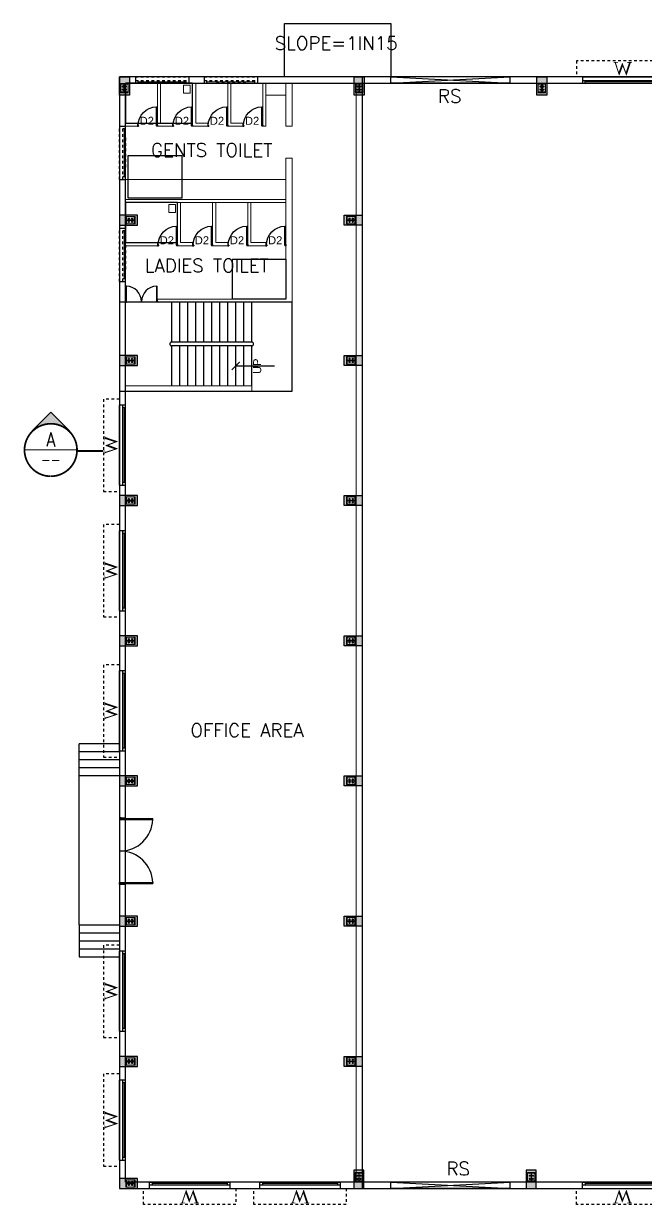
# Model space of a CAD drawing. Header units: metres. Extents: x 6804 to 7881, y 412 to 705.
# Drawn here: x 7530.36 to 7553.69, y 461.4 to 505.65 of the extents above; entities that cross this region are included whole.
import ezdxf
from ezdxf.enums import TextEntityAlignment as Align

# ---------------------------------------------------------------- set-up
doc = ezdxf.new("R2010")
doc.units = ezdxf.units.M
doc.header["$LTSCALE"] = 5
doc.linetypes.add('CONTINOUS', pattern=[0])
doc.linetypes.add('HIDDEN', pattern=[0.375, 0.25, -0.125])
doc.layers.get('0').update_dxf_attribs({"color": 8, "linetype": 'CONTINUOUS'})
for name, color, linetype in [('BLK_2_COVERED_AREA', 140, 'CONTINUOUS'), ('BLK_2_FLR_0_BLT_UP_AREA', 45, 'CONTINUOUS'), ('BLK_2_FLR_0_CARPET_AREA', 14, 'CONTINUOUS'), ('BLK_2_FLR_0_REGULAR_ROOM_1', 4, 'CONTINUOUS'), ('BLK_2_FLR_0_URINAL', 235, 'CONTINUOUS'), ('BLK_2_FLR_0_WATER_CLOSET', 213, 'CONTINUOUS'), ('col', 8, 'CONTINUOUS'), ('DIM', 8, 'CONTINUOUS'), ('DOOR', 8, 'CONTINUOUS'), ('HATCH', 8, 'CONTINUOUS'), ('L4', 8, 'CONTINUOUS'), ('S.NO', 6, 'CONTINUOUS'), ('Steel', 1, 'CONTINUOUS'), ('thin', 1, 'CONTINUOUS'), ('WAL', 1, 'CONTINUOUS'), ('WALL', 3, 'CONTINUOUS'), ('WINDOW', 5, 'CONTINUOUS')]:
    doc.layers.add(name, color=color, linetype=linetype)
for name, color, linetype, lineweight in [('BLK_2_FLR_0_WASH', 243, 'CONTINUOUS', 5), ('C_ARCH_TEXT', 7, 'CONTINUOUS', 5), ('others', 8, 'CONTINUOUS', 15)]:
    doc.layers.add(name, color=color, linetype=linetype, lineweight=lineweight)
doc.styles.add('na1', font='arial.ttf', dxfattribs={"width": 0.9})
doc.styles.add('NOTES8-6', font='arial.ttf', dxfattribs={"height": 6})
doc.styles.add('ROMAND', font='ROMAND', dxfattribs={"height": 2.5})
doc.styles.add('ROMANS', font='romans')
doc.styles.add('ROMANTIC', font='romantic.ttf')
doc.styles.get("Standard").update_dxf_attribs({"font": 'arial.ttf'})
doc.dimstyles.new('Copy of FMB INNER DIM', dxfattribs={"dimscale": 0.15, "dimtxt": 12, "dimasz": 6, "dimexe": 50, "dimexo": 50, "dimgap": 2, "dimtad": 1, "dimzin": 1, "dimdsep": 46, "dimtxsty": 'na1', "dimblk": 'ARCHTICK', "dimcen": 25, "dimse1": 1, "dimse2": 1, "dimclrd": 250, "dimclre": 2, "dimclrt": 3, "dimadec": 0, "dimazin": 0, "dimtfac": 1, "dimtix": 1, "dimtmove": 1, "dimatfit": 3, "dimldrblk": 'ARCHTICK', "dimfxl": 0, "dimfrac": 2, "dimtolj": 1, "dimtzin": 12, "dimarcsym": 0})

# ---------------------------------------------------------------- blocks, each defined once
blk = doc.blocks.new('MFC1')
at = {"color": 252}
for p, q in [((-24, 60), (-96, 60)), ((-60, 96), (-60, 24)), ((96, 60), (24, 60)), ((60, 96), (60, 24)), ((-24, -60), (-96, -60)), ((-60, -24), (-60, -96)), ((96, -60), (24, -60)), ((60, -24), (60, -96))]:
    blk.add_line(p, q, dxfattribs=at)
at = {"color": 1}
for p, q in [((-3, 0), (3, 0)), ((0, -6.226676327448537), (0, 6.226676327448537))]:
    blk.add_line(p, q, dxfattribs=at)
blk.add_lwpolyline([(-137.5, 175), (137.5, 175), (137.5, -175.0000000000001), (-137.5, -175.0000000000001)], close=True)
for centre in [(-60, 60), (60, 60), (-60, -60), (60, -60)]:
    blk.add_circle(centre, 18)
at = {"layer": 'Steel'}
for points in [[(-112.5, 150), (-112.5, 162), (112.5, 162), (112.5, 150), (-112.5, 150)], [(-112.5, 150), (-112.5, 162), (112.5, 162), (112.5, 150), (-112.5, 150)], [(-112.5, 150), (-112.5, 162), (112.5, 162), (112.5, 150), (-112.5, 150)], [(-112.5, 150), (-112.5, 162), (112.5, 162), (112.5, 150), (-112.5, 150)], [(-112.5, 150), (-112.5, 162), (112.5, 162), (112.5, 150), (-112.5, 150)], [(-112.5, 150), (-112.5, 162), (112.5, 162), (112.5, 150), (-112.5, 150)], [(-112.5, 150), (-112.5, 162), (112.5, 162), (112.5, 150), (-112.5, 150)], [(-112.5, 150), (-112.5, 162), (112.5, 162), (112.5, 150), (-112.5, 150)], [(-112.5, 150), (-112.5, 162), (112.5, 162), (112.5, 150), (-112.5, 150)], [(-112.5, 150), (-112.5, 162), (112.5, 162), (112.5, 150), (-112.5, 150)], [(-112.5, 150), (-112.5, 162), (112.5, 162), (112.5, 150), (-112.5, 150)], [(-112.5, 150), (-112.5, 162), (112.5, 162), (112.5, 150), (-112.5, 150)], [(-112.5, 150), (-112.5, 162), (112.5, 162), (112.5, 150), (-112.5, 150)], [(-112.5, 150), (-112.5, 162), (112.5, 162), (112.5, 150), (-112.5, 150)], [(-112.5, 150), (-112.5, 162), (112.5, 162), (112.5, 150), (-112.5, 150)], [(-112.5, 150), (-112.5, 162), (112.5, 162), (112.5, 150), (-112.5, 150)], [(-112.5, 150), (-112.5, 162), (112.5, 162), (112.5, 150), (-112.5, 150)], [(-112.5, 150), (-112.5, 162), (112.5, 162), (112.5, 150), (-112.5, 150)], [(-112.5, 150), (-112.5, 162), (112.5, 162), (112.5, 150), (-112.5, 150)], [(-112.5, 150), (-112.5, 162), (112.5, 162), (112.5, 150), (-112.5, 150)], [(-112.5, 150), (-112.5, 162), (112.5, 162), (112.5, 150), (-112.5, 150)], [(-112.5, 150), (-112.5, 162), (112.5, 162), (112.5, 150), (-112.5, 150)], [(-3, 150), (3, 150), (3, -150), (-3, -150), (-3, 150)], [(-3, 150), (3, 150), (3, -150), (-3, -150), (-3, 150)], [(-3, 150), (3, 150), (3, -150), (-3, -150), (-3, 150)], [(-3, 150), (3, 150), (3, -150), (-3, -150), (-3, 150)], [(-3, 150), (3, 150), (3, -150), (-3, -150), (-3, 150)], [(-3, 150), (3, 150), (3, -150), (-3, -150), (-3, 150)], [(-3, 150), (3, 150), (3, -150), (-3, -150), (-3, 150)], [(-3, 150), (3, 150), (3, -150), (-3, -150), (-3, 150)], [(-3, 150), (3, 150), (3, -150), (-3, -150), (-3, 150)], [(-3, 150), (3, 150), (3, -150), (-3, -150), (-3, 150)], [(-3, 150), (3, 150), (3, -150), (-3, -150), (-3, 150)], [(-3, 150), (3, 150), (3, -150), (-3, -150), (-3, 150)], [(-3, 150), (3, 150), (3, -150), (-3, -150), (-3, 150)], [(-3, 150), (3, 150), (3, -150), (-3, -150), (-3, 150)], [(-3, 150), (3, 150), (3, -150), (-3, -150), (-3, 150)], [(-3, 150), (3, 150), (3, -150), (-3, -150), (-3, 150)], [(-3, 150), (3, 150), (3, -150), (-3, -150), (-3, 150)], [(-3, 150), (3, 150), (3, -150), (-3, -150), (-3, 150)], [(-3, 150), (3, 150), (3, -150), (-3, -150), (-3, 150)], [(-3, 150), (3, 150), (3, -150), (-3, -150), (-3, 150)], [(-3, 150), (3, 150), (3, -150), (-3, -150), (-3, 150)], [(-3, 150), (3, 150), (3, -150), (-3, -150), (-3, 150)], [(-112.5, -150), (-112.5, -162), (112.5, -162), (112.5, -150), (-112.5, -150)], [(-112.5, -150), (-112.5, -162), (112.5, -162), (112.5, -150), (-112.5, -150)], [(-112.5, -150), (-112.5, -162), (112.5, -162), (112.5, -150), (-112.5, -150)], [(-112.5, -150), (-112.5, -162), (112.5, -162), (112.5, -150), (-112.5, -150)], [(-112.5, -150), (-112.5, -162), (112.5, -162), (112.5, -150), (-112.5, -150)], [(-112.5, -150), (-112.5, -162), (112.5, -162), (112.5, -150), (-112.5, -150)], [(-112.5, -150), (-112.5, -162), (112.5, -162), (112.5, -150), (-112.5, -150)], [(-112.5, -150), (-112.5, -162), (112.5, -162), (112.5, -150), (-112.5, -150)], [(-112.5, -150), (-112.5, -162), (112.5, -162), (112.5, -150), (-112.5, -150)], [(-112.5, -150), (-112.5, -162), (112.5, -162), (112.5, -150), (-112.5, -150)], [(-112.5, -150), (-112.5, -162), (112.5, -162), (112.5, -150), (-112.5, -150)], [(-112.5, -150), (-112.5, -162), (112.5, -162), (112.5, -150), (-112.5, -150)], [(-112.5, -150), (-112.5, -162), (112.5, -162), (112.5, -150), (-112.5, -150)], [(-112.5, -150), (-112.5, -162), (112.5, -162), (112.5, -150), (-112.5, -150)], [(-112.5, -150), (-112.5, -162), (112.5, -162), (112.5, -150), (-112.5, -150)], [(-112.5, -150), (-112.5, -162), (112.5, -162), (112.5, -150), (-112.5, -150)], [(-112.5, -150), (-112.5, -162), (112.5, -162), (112.5, -150), (-112.5, -150)], [(-112.5, -150), (-112.5, -162), (112.5, -162), (112.5, -150), (-112.5, -150)], [(-112.5, -150), (-112.5, -162), (112.5, -162), (112.5, -150), (-112.5, -150)], [(-112.5, -150), (-112.5, -162), (112.5, -162), (112.5, -150), (-112.5, -150)], [(-112.5, -150), (-112.5, -162), (112.5, -162), (112.5, -150), (-112.5, -150)], [(-112.5, -150), (-112.5, -162), (112.5, -162), (112.5, -150), (-112.5, -150)]]:
    blk.add_lwpolyline(points, dxfattribs=at)
blk = doc.blocks.new('wsdefsegr')
at = {"layer": 'HATCH'}
h = blk.add_hatch(color=256, dxfattribs=at)
h.dxf.hatch_style = 1
h.paths.add_polyline_path([(9067.866123922153, -5301.221326815987), (9442.866123922153, -5301.221326815987), (9442.866123922153, -4621.221326815986), (9067.866123922153, -4621.221326815986)])
at = {"layer": 'col', "color": 5}
blk.add_lwpolyline([(9067.866123922153, -4621.221326815986), (9442.866123922153, -4621.221326815986), (9442.866123922153, -5301.221326815987), (9067.866123922153, -5301.221326815987)], close=True, dxfattribs=at)
blk.add_blockref('MFC1', (9255.366123922153, -5036.221326815986))
blk = doc.blocks.new('WINDOW')
at = {"layer": 'WINDOW'}
for p, q in [((3000, 29.99999999988356), (0, 29.99999999988356)), ((0, -200.0000000001164), (0, 29.99999999988356)), ((3000, 29.99999999988356), (3000, -200.0000000001164)), ((3000, -100.5826557844993), (0, -100.5826557844411)), ((3000, -200.0000000001164), (0, -200.0000000001164)), ((100, -200.0000000002328), (100, -100.5826557844411)), ((2900, -200.0000000002328), (2900, -100.5826557844993))]:
    blk.add_line(p, q, dxfattribs=at)
at = {"layer": 'WINDOW', "color": 253, "linetype": 'HIDDEN', "ltscale": 12}
blk.add_lwpolyline([(-230, 30), (-230, 630), (3230, 630), (3230, 30)], dxfattribs=at)
at = {"layer": 'WINDOW', "const_width": 30}
blk.add_lwpolyline([(100, -150.291327892337), (2900, -150.291327892337)], dxfattribs=at)
at = {"linetype": 'CONTINOUS', "ltscale": 2, "style": 'ROMANTIC'}
blk.add_text('W', height=480, dxfattribs=at).set_placement((1153.66874617173, 106.3641110433382))
at = {"linetype": 'CONTINOUS', "ltscale": 2}
blk.add_text('ASDFASDF', height=0.55, dxfattribs=at).set_placement((283.7831366854871, -754.1225643669127))
blk = doc.blocks.new('qawrdfw')
at = {"layer": 'DOOR'}
for p, q in [((8921.147473353469, -5304.258768781878), (8921.147473353469, -5303.152948121145)), ((8921.178723353469, -5303.152948121145), (8921.147473353469, -5303.152948121145)), ((8921.178723353469, -5304.29001878188), (8921.178723353469, -5303.152948121145)), ((8923.39122335347, -5304.29001878188), (8923.39122335347, -5303.152948121145)), ((8923.39122335347, -5303.152948121145), (8923.42247335347, -5303.152948121145)), ((8923.42247335347, -5304.258768781878), (8923.42247335347, -5303.152948121145)), ((8921.11622335347, -5304.258768781878), (8921.11622335347, -5304.32126878188)), ((8921.11622335347, -5304.258768781878), (8921.147473353469, -5304.258768781878)), ((8921.11622335347, -5304.32126878188), (8921.178723353469, -5304.32126878188)), ((8921.147473353469, -5304.258768781878), (8921.147473353469, -5304.29001878188)), ((8921.147473353469, -5304.29001878188), (8921.178723353469, -5304.29001878188)), ((8921.178723353469, -5304.29001878188), (8921.178723353469, -5304.32126878188)), ((8923.39122335347, -5304.29001878188), (8923.39122335347, -5304.32126878188)), ((8923.42247335347, -5304.29001878188), (8923.39122335347, -5304.29001878188)), ((8923.45372335347, -5304.32126878188), (8923.39122335347, -5304.32126878188)), ((8923.42247335347, -5304.258768781878), (8923.42247335347, -5304.29001878188)), ((8923.45372335347, -5304.258768781878), (8923.42247335347, -5304.258768781878)), ((8923.45372335347, -5304.258768781878), (8923.45372335347, -5304.32126878188))]:
    blk.add_line(p, q, dxfattribs=at)
for centre, start, end in [((8921.147473353469, -5304.29001878188), 0, 88.4257420529942), ((8923.42247335347, -5304.29001878188), 91.5742579470058, 180)]:
    blk.add_arc(centre, 1.137499999999999, start, end, dxfattribs=at)
blk = doc.blocks.new('*U6')
at = {"layer": 'DOOR', "color": 11}
for p, q in [((1.25, 2.5), (1.25, 46.73282642932372)), ((2.499999999998181, 46.73282642932394), (1.25, 46.73282642932394)), ((2.5, 1.249999999999771), (2.5, 46.73282642932394)), ((0, 2.5), (0, 0)), ((0, 2.5), (1.25, 2.5)), ((0, 0), (2.5, 0)), ((1.25, 2.5), (1.25, 1.25)), ((1.25, 1.25), (2.5, 1.249999999999771)), ((2.5, 1.249999999999771), (2.5, 0)), ((45.49999999999999, 1.249999999999771), (45.49999999999999, 0)), ((46.74999999999999, 1.25), (45.49999999999999, 1.249999999999771)), ((48, 0), (45.49999999999999, 0)), ((48, 2.5), (46.74999999999999, 2.5)), ((46.74999999999999, 2.5), (46.74999999999999, 1.25)), ((48, 2.5), (48, 0))]:
    blk.add_line(p, q, dxfattribs=at)
blk.add_arc((1.25, 1.25), 45.49999999999999, 0, 88.42574205508139, dxfattribs=at)
blk = doc.blocks.new('_ArchTick')
at = {"color": 0, "linetype": 'ByBlock', "const_width": 0.15}
blk.add_lwpolyline([(-0.5, -0.5), (0.5, 0.5)], dxfattribs=at)
blk = doc.blocks.new('A$C294D00C3')
at = {"layer": 'C_ARCH_TEXT'}
blk.add_hatch(color=256, dxfattribs=at).paths.add_polyline_path([(1.05867287061e-05, 10.76258912381149), (-5.303290272165096, 5.45928826490666, -0.4142135623730641), (5.303311445633994, 5.45928826491712)])
blk.add_line((-7.5, -7.7307e-12), (7.5, 7.7307e-12), dxfattribs=at)
blk.add_lwpolyline([(5.303311445633251, 5.459288264918257), (1.05867287061e-05, 10.76258912381149), (-5.303290272164358, 5.459288264907796)], dxfattribs=at)
at = {"layer": 'C_ARCH_TEXT', "const_width": 0.5}
blk.add_lwpolyline([(0.0126121963364767, -7.512591022907713, 761.5254825002017), (-0.0267823289053126, -7.512553752111727)], format="xyb", dxfattribs=at)
blk.add_lwpolyline([(-14.99998941326038, -0.2869469514406546), (-7.499989413262424, -0.2869469514324692)], dxfattribs=at)
at = {"layer": 'C_ARCH_TEXT', "width": 0.85}
for tag, height, style, p in [('B', 4, 'ROMAND', (-5.684e-13, 1)), ('-', 3, 'ROMANS', (4.6612e-12, -4.25))]:
    blk.add_attdef(tag, text='', height=height, dxfattribs=dict(at, style=style)).set_placement(p, align=Align.CENTER)
blk = doc.blocks.new('HFNKL536216')
at = {"layer": 'WALL'}
for p, q in [((8352.626892635024, -6103.558354522332), (8352.856892635022, -6103.558354273863)), ((8352.626892635024, -6105.558354522329), (8352.856892635022, -6105.558354273863))]:
    blk.add_line(p, q, dxfattribs=at)
at = {"layer": 'WINDOW', "linetype": 'HIDDEN', "ltscale": 0.01}
for p, q in [((8352.626892635024, -6103.558354522332), (8352.626892635024, -6105.558354522329)), ((8352.757475290808, -6103.558354273863), (8352.757475290808, -6105.558354273863)), ((8352.856892635022, -6103.658354273864), (8352.757475290808, -6103.658354273864)), ((8352.856892635022, -6103.558354273863), (8352.856892635022, -6105.558354273863)), ((8352.856892635025, -6105.123320878445), (8352.85689263502, -6103.923320878444)), ((8352.856892635022, -6105.458354273864), (8352.757475290808, -6105.458354273864))]:
    blk.add_line(p, q, dxfattribs=at)
at = {"layer": 'WINDOW', "linetype": 'HIDDEN', "ltscale": 0.01, "const_width": 0.03}
blk.add_lwpolyline([(8352.807183962916, -6105.458354273864), (8352.807183962916, -6103.658354273864)], dxfattribs=at)

msp = doc.modelspace()

# ---------------------------------------------------------------- linework, layer by layer
at = {"layer": 'BLK_2_COVERED_AREA', "ltscale": 400}
msp.add_lwpolyline([(7609.094700733589, 472.4498872680491), (7609.094700733589, 503.6498824634052), (7533.944700733587, 503.6498824634052), (7533.944700733587, 461.9998874401452), (7586.944700733587, 461.9998874401452), (7586.944700733588, 472.4498872680491), (7609.094700733589, 472.4498872680491)], dxfattribs=at)
at = {"layer": 'BLK_2_FLR_0_BLT_UP_AREA', "color": 45, "ltscale": 400}
msp.add_lwpolyline([(7609.094700733589, 472.4498872680491), (7609.094700733589, 503.6498824634052), (7533.944700733587, 503.6498824634052), (7533.944700733587, 461.9998874401452), (7586.944700733587, 461.9998874401452), (7586.944700733588, 472.4498872680491), (7609.094700733589, 472.4498872680491)], dxfattribs=at)
at = {"layer": 'BLK_2_FLR_0_CARPET_AREA', "linetype": 'ByBlock', "lineweight": -2}
msp.add_lwpolyline([(7534.1747007338, 503.4198824632959), (7608.864700733589, 503.4198824632959), (7608.864700733589, 472.6798872680486), (7586.714700733586, 472.6798872680486), (7586.714700733586, 462.2298874401444), (7534.174700733796, 462.2298874401444)], close=True, dxfattribs=at)
at = {"layer": 'BLK_2_FLR_0_REGULAR_ROOM_1', "color": 4, "linetype": 'ByBlock', "lineweight": -2}
msp.add_lwpolyline([(7534.1747007338, 503.4198824632959), (7608.864700733589, 503.4198824632959), (7608.864700733589, 472.6798872680486), (7586.714700733586, 472.6798872680486), (7586.714700733586, 462.2298874401444), (7534.174700733796, 462.2298874401444)], close=True, dxfattribs=at)
at = {"layer": 'BLK_2_FLR_0_URINAL', "ltscale": 400}
msp.add_lwpolyline([(7536.280400293309, 500.7103531831186), (7536.280400293309, 499.1103531831416), (7534.280400292377, 499.1103531832592), (7534.280400292377, 500.7103531831186)], close=True, dxfattribs=at)
at = {"layer": 'BLK_2_FLR_0_WASH', "color": 60}
for points in [[(7536.351950401978, 503.3408170951301), (7536.351950401978, 503.0408170953169), (7536.596942301445, 503.0408170953169), (7536.596942301445, 503.3408170951301)], [(7535.800665066322, 498.8758424417136), (7535.800665066322, 498.5758424419), (7536.045656965791, 498.5758424419), (7536.045656965791, 498.8758424417136)]]:
    msp.add_lwpolyline(points, close=True, dxfattribs=at)
at = {"layer": 'BLK_2_FLR_0_WATER_CLOSET', "color": 2, "ltscale": 400}
msp.add_lwpolyline([(7536.689700733801, 503.4198824633261), (7534.1747007338, 503.4198824633261), (7534.1747007338, 501.919882463326), (7536.689700733801, 501.919882463326)], close=True, dxfattribs=at)
at = {"layer": 'BLK_2_FLR_0_WATER_CLOSET', "color": 1, "ltscale": 400}
msp.add_lwpolyline([(7534.174700733799, 497.4433824633263), (7536.124700733798, 497.4433824633263), (7536.124700733798, 498.9433824633263), (7534.174700733799, 498.9433824633263)], close=True, dxfattribs=at)
at = {"layer": 'BLK_2_FLR_0_WATER_CLOSET', "ltscale": 400}
msp.add_lwpolyline([(7540.184700733799, 496.8283824632101), (7540.184700733799, 495.3283824633264), (7538.184700732869, 495.3283824633264), (7538.184700732869, 496.8283824632101)], close=True, dxfattribs=at)
at = {"layer": 'DIM', "color": 0, "ltscale": 2}
msp.add_lwpolyline([(7544.117200733797, 505.6498824623949), (7544.117200733797, 503.6498824633256), (7540.130534066986, 503.6498824633256), (7540.130534066986, 505.6498824623949)], close=True, dxfattribs=at)
at = {"layer": 'L4', "linetype": 'CONTINOUS', "ltscale": 2}
msp.add_lwpolyline([(7534.1747007338, 503.4198824633261), (7608.864700733589, 503.4198824633261), (7608.864700733589, 472.6798872680786), (7586.714700733586, 472.6798872680786), (7586.714700733586, 462.2298874401744), (7534.174700733796, 462.2298874401744)], close=True, dxfattribs=at)
at = {"layer": 'others', "color": 3}
for p, q in [((7544.117200733797, 503.4198824633261), (7544.117200733797, 503.6498824633256)), ((7548.588783469888, 503.4198824633261), (7548.588783469888, 503.6498824633256)), ((7551.29976704107, 503.4198824633261), (7551.29976704107, 503.6498824633338)), ((7535.374700733802, 501.8048824633264), (7535.374700733802, 503.4198824633261)), ((7535.489700733801, 501.919882463326), (7535.489700733801, 503.4198824633261)), ((7536.689700733801, 501.8048824633264), (7536.689700733801, 503.4198824633261)), ((7536.8047007338, 501.919882463326), (7536.8047007338, 503.4198824633261)), ((7538.004700733803, 501.8048824633264), (7538.004700733803, 503.4198824633261)), ((7538.119700733801, 501.919882463326), (7538.119700733801, 503.4198824633261)), ((7539.319700733802, 501.8048824633264), (7539.319700733802, 503.4198824633261)), ((7539.434700733803, 501.8048824633264), (7539.434700733803, 503.4198824633261)), ((7540.184700733799, 501.8048824633264), (7540.184700733799, 503.4198824633261)), ((7540.414700733798, 501.8048824633264), (7540.414700733798, 503.4198824633261)), ((7542.814700733798, 462.229887440151), (7542.814700733798, 503.4198824633261)), ((7543.044700733798, 462.229887440151), (7543.044700733798, 503.4198824633261)), ((7539.434700733803, 502.9698824633253), (7540.184700733799, 502.9698824633253)), ((7534.1747007338, 501.919882463326), (7534.624700733799, 501.919882463326)), ((7534.1747007338, 501.8048824633264), (7534.624700733799, 501.8048824633264)), ((7534.624700733799, 501.8048824633264), (7534.624700733799, 501.919882463326)), ((7535.374700733802, 501.8048824633264), (7535.939700733802, 501.8048824633264)), ((7535.489700733801, 501.919882463326), (7535.939700733802, 501.919882463326)), ((7535.939700733802, 501.8048824633264), (7535.939700733802, 501.919882463326)), ((7536.689700733801, 501.8048824633264), (7537.254700733802, 501.8048824633264)), ((7536.8047007338, 501.919882463326), (7537.254700733802, 501.919882463326)), ((7537.254700733802, 501.8048824633264), (7537.254700733802, 501.919882463326)), ((7538.004700733803, 501.8048824633264), (7538.569700733802, 501.8048824633264)), ((7538.119700733801, 501.919882463326), (7538.569700733802, 501.919882463326)), ((7538.569700733802, 501.8048824633264), (7538.569700733802, 501.919882463326)), ((7539.319700733802, 501.8048824633264), (7539.434700733803, 501.8048824633264)), ((7540.184700733799, 501.8048824633264), (7540.414700733798, 501.8048824633264)), ((7540.184700733799, 495.3283824633264), (7540.184700733799, 500.6048824633264)), ((7540.184700733799, 500.6048824633264), (7540.414700733798, 500.6048824633264)), ((7540.414700733798, 495.2133824633267), (7540.414700733798, 500.6048824633264)), ((7534.1747007338, 499.8048824633261), (7540.184700733799, 499.8048824633261)), ((7534.1747007338, 499.0548824633264), (7540.184700733799, 499.0548824633264)), ((7534.1747007338, 498.9433824633263), (7540.184700733799, 498.9433824633263)), ((7536.124700733798, 497.3283824633265), (7536.124700733798, 498.9433824633263)), ((7536.239700733798, 497.4433824633263), (7536.239700733798, 498.9433824633263)), ((7537.439700733798, 497.3283824633265), (7537.439700733798, 498.9433824633263)), ((7537.554700733797, 497.4433824633263), (7537.554700733797, 498.9433824633263)), ((7538.754700733798, 497.3283824633265), (7538.754700733798, 498.9433824633263)), ((7538.869700733798, 497.4433824633263), (7538.869700733798, 498.9433824633263)), ((7534.1747007338, 497.4433824633263), (7535.374700733799, 497.4433824633263)), ((7535.374700733799, 497.3283824633265), (7535.374700733799, 497.4433824633263)), ((7536.239700733798, 497.4433824633263), (7536.689700733798, 497.4433824633263)), ((7536.689700733798, 497.3283824633265), (7536.689700733798, 497.4433824633263)), ((7537.554700733797, 497.4433824633263), (7538.004700733798, 497.4433824633263)), ((7538.004700733798, 497.3283824633265), (7538.004700733798, 497.4433824633263)), ((7538.869700733798, 497.4433824633263), (7539.434700733797, 497.4433824633263)), ((7539.434700733797, 497.3283824633265), (7539.434700733797, 497.4433824633263)), ((7534.1747007338, 497.3283824633265), (7535.374700733799, 497.3283824633265)), ((7536.124700733798, 497.3283824633265), (7536.689700733798, 497.3283824633265)), ((7537.439700733798, 497.3283824633265), (7538.004700733798, 497.3283824633265)), ((7538.754700733798, 497.3283824633265), (7539.434700733797, 497.3283824633265)), ((7535.374700733802, 495.3283824633264), (7540.184700733799, 495.3283824633264)), ((7535.374700733802, 495.2133824633267), (7535.374700733802, 495.3283824633264)), ((7535.374700733802, 495.2133824633267), (7540.414700733798, 495.2133824633267)), ((7538.904667054403, 492.0729188133193), (7534.174701040284, 492.0729188133193)), ((7538.904667054403, 491.8729188133195), (7538.904667054403, 492.0729188133193)), ((7538.904667054403, 491.8729188133195), (7534.1747007338, 491.8729188133195)), ((7533.944700733795, 486.647591990609), (7534.1747007338, 486.647591990609)), ((7533.944700733795, 483.647591990609), (7534.174700733796, 483.647591990609)), ((7533.944700733795, 481.394080426976), (7534.174700733796, 481.394080426976)), ((7533.944700733795, 478.3940804269762), (7534.174700733799, 478.3940804269762)), ((7534.174700733799, 475.8905688633442), (7533.944700733795, 475.8905688633442)), ((7534.174700733799, 473.390568863344), (7533.944700733795, 473.390568863344)), ((7533.944700733795, 470.8870572997096), (7534.174700733796, 470.8870572997096)), ((7533.944700733795, 467.8870572997094), (7534.174700733799, 467.8870572997094)), ((7535.077200733797, 461.9998874401461), (7535.077200733797, 462.2298874401537)), ((7538.077200733797, 461.9998874401542), (7538.077200733797, 462.2298874401484)), ((7539.212200733798, 461.9998874401452), (7539.212200733798, 462.2298874401528)), ((7542.212200733797, 461.9998874401534), (7542.212200733797, 462.2298874401474)), ((7544.11720073385, 461.999887440155), (7544.11720073385, 462.2298874401547)), ((7548.588783469888, 461.999887440155), (7548.588783469888, 462.2298874401547)), ((7551.299574837853, 461.9998874401452), (7551.299574837853, 462.2298874401528))]:
    msp.add_line(p, q, dxfattribs=at)
for points in [[(7533.944700733801, 486.5475919906087), (7533.944700733801, 503.6498824633256)], [(7533.944700733801, 503.6498824633256), (7544.117200733797, 503.6498824633256)], [(7548.588783469832, 503.6498824633256), (7551.399574837853, 503.6498824633256)], [(7534.1747007338, 486.5475919906087), (7534.1747007338, 503.4198824633261), (7544.117200733797, 503.4198824633261)], [(7548.588783469832, 503.4198824633261), (7551.399574837853, 503.4198824633261)], [(7533.944700733801, 481.2940804269757), (7533.944700733801, 483.7475919906093)], [(7534.1747007338, 481.2940804269757), (7534.1747007338, 483.647591990609)], [(7533.944700733798, 475.8905688633442), (7533.944700733798, 478.6548246451622)], [(7534.174700733799, 475.8905688633442), (7534.174700733799, 478.6548246451622)], [(7533.944700733798, 470.6798246451628), (7533.944700733798, 473.390568863344)], [(7534.174700733799, 470.6798246451628), (7534.174700733799, 473.390568863344)], [(7533.944700733798, 466.1416432219601), (7533.944700733798, 467.9870572997097)], [(7534.174700733796, 463.3416432219609), (7534.174700733799, 467.9870572997097)], [(7535.177200733798, 461.9998874401452), (7533.944700733798, 461.9998874401452), (7533.944700733798, 463.3416432219609)], [(7535.177200733798, 462.2298874401457), (7534.174700733796, 462.2298874401457), (7534.174700733796, 463.3416432219609)], [(7537.977200733798, 462.2298874401484), (7539.312200733796, 462.2298874401484)], [(7537.977200733798, 461.9998874401479), (7539.312200733796, 461.9998874401479)], [(7542.112200733797, 462.229887440151), (7544.117200733964, 462.229887440151)], [(7542.112200733797, 461.9998874401505), (7544.117200733725, 461.9998874401505)], [(7548.588783469888, 462.2298874401537), (7551.399574837853, 462.2298874401557)], [(7548.588783469888, 461.9998874401542), (7551.399574837853, 461.999887440156)]]:
    msp.add_lwpolyline(points, dxfattribs=at)
at = {"layer": 'S.NO', "linetype": 'CONTINOUS', "ltscale": 2}
for points in [[(7609.094700733589, 472.449887268079), (7609.094700733589, 503.6498824634352), (7533.944700733587, 503.6498824634352), (7533.944700733587, 461.999887440175), (7586.944700733587, 461.999887440175), (7586.944700733588, 472.4498872680793), (7609.094700733589, 472.449887268079)], [(7543.044700733798, 503.6498824633392), (7543.044700733798, 461.9998874401508)], [(7543.044702019972, 503.6498824634355), (7543.044702019972, 462.6079849260585)]]:
    msp.add_lwpolyline(points, dxfattribs=at)
at = {"layer": 'thin', "linetype": 'HIDDEN', "ltscale": 0.2}
for p, q in [((7544.11720073385, 503.4198824633286), (7544.11720073385, 503.6498824633283)), ((7544.11720073385, 461.9998874401576), (7544.11720073385, 462.2298874401574))]:
    msp.add_line(p, q, dxfattribs=at)
at = {"layer": 'thin'}
for p, q in [((7535.904667054409, 493.7133824633277), (7535.904667054409, 495.2133824633277)), ((7536.20466705441, 493.7133824633277), (7536.20466705441, 495.2133824633277)), ((7536.504667054408, 493.7133824633277), (7536.504667054408, 495.2133824633277)), ((7536.804667054409, 493.7133824633277), (7536.804667054409, 495.2133824633277)), ((7537.104667054406, 493.7133824633277), (7537.104667054406, 495.2133824633277)), ((7537.404667054407, 493.7133824633277), (7537.404667054407, 495.2133824633277)), ((7537.704667054406, 493.7133824633277), (7537.704667054406, 495.2133824633277)), ((7538.004667054405, 493.7133824633277), (7538.004667054405, 495.2133824633277)), ((7538.304667054404, 493.7133824633277), (7538.304667054404, 495.2133824633277)), ((7538.604667054405, 493.7133824633277), (7538.604667054405, 495.2133824633277)), ((7538.904667054403, 493.7133824633277), (7538.904667054403, 495.2133824633277)), ((7538.904667054403, 493.7133824633277), (7535.904667054409, 493.7133824633277)), ((7535.904667054409, 492.0729188133193), (7535.904667054409, 493.5729188133193)), ((7538.904667054403, 493.5729188133193), (7535.904667054409, 493.5729188133193)), ((7536.20466705441, 492.0729188133193), (7536.20466705441, 493.5729188133193)), ((7536.504667054408, 492.0729188133193), (7536.504667054408, 493.5729188133193)), ((7536.804667054409, 492.0729188133193), (7536.804667054409, 493.5729188133193)), ((7537.104667054406, 492.0729188133193), (7537.104667054406, 493.5729188133193)), ((7537.404667054407, 492.0729188133193), (7537.404667054407, 493.5729188133193)), ((7537.704667054406, 492.0729188133193), (7537.704667054406, 493.5729188133193)), ((7538.004667054405, 492.0729188133193), (7538.004667054405, 493.5729188133193)), ((7538.304667054404, 492.0729188133193), (7538.304667054404, 493.5729188133193)), ((7538.604667054405, 492.0729188133193), (7538.604667054405, 493.5729188133193)), ((7538.904667054403, 492.0729188133193), (7538.904667054403, 493.5729188133193)), ((7532.434849000802, 471.8798246451616), (7532.434849000802, 478.6548246451622)), ((7533.934849000802, 478.6548246451622), (7532.434849000802, 478.6548246451622)), ((7533.934849000802, 478.3548246451621), (7532.434849000802, 478.3548246451621)), ((7533.934849000802, 478.0548246451618), (7532.434849000802, 478.0548246451618)), ((7533.934849000802, 477.7548246451615), (7532.434849000802, 477.7548246451615)), ((7533.934849000802, 477.4548246451614), (7532.434849000802, 477.4548246451614)), ((7532.434849000802, 471.8798246451616), (7533.934849000802, 471.8798246451635)), ((7532.434849000802, 471.8798246451616), (7532.434849000804, 470.679824645161)), ((7532.434849000802, 471.5798246451615), (7533.934849000802, 471.5798246451633)), ((7532.434849000802, 471.2798246451613), (7533.934849000802, 471.2798246451632)), ((7532.434849000802, 470.9798246451612), (7533.934849000802, 470.9798246451629)), ((7532.434849000802, 470.679824645161), (7533.934849000802, 470.6798246451628))]:
    msp.add_line(p, q, dxfattribs=at)
at = {"layer": 'thin', "linetype": 'CONTINOUS', "ltscale": 0.1}
for points in [[(7548.588783469888, 503.4198824633261), (7548.588783469888, 503.6498824633256), (7544.11720073385, 503.6498824633283), (7548.588783469888, 503.4198824633261), (7544.11720073385, 503.4198824633286), (7548.588783469888, 503.6498824633256)], [(7548.588783469888, 461.999887440155), (7548.588783469888, 462.2298874401547), (7544.11720073385, 462.2298874401574), (7548.588783469888, 461.999887440155), (7544.11720073385, 461.9998874401576), (7548.588783469888, 462.2298874401547)]]:
    msp.add_lwpolyline(points, dxfattribs=at)
at = {"layer": 'thin'}
for centre, start, end in [((7535.904667054409, 493.6431506383235), 90, 270), ((7538.904667054403, 493.6431506383235), 270, 90)]:
    msp.add_arc(centre, 0.0702318250041572, start, end, dxfattribs=at)
at = {"layer": 'WAL', "linetype": 'CONTINOUS', "ltscale": 2}
msp.add_lwpolyline([(7540.414700733798, 495.2133824633267), (7533.944700733801, 495.2133824633267), (7533.944700733801, 491.8729188133195), (7540.414700733798, 491.8729188133195)], close=True, dxfattribs=at)

# ---------------------------------------------------------------- block references
at = {"layer": 'C_ARCH_TEXT'}
ref = msp.add_blockref('A$C294D00C3', (7531.375952123307, 489.6720723797872), dxfattribs=dict(at, xscale=-0.1312500000000227, yscale=0.1312500000000227, zscale=0.13125))
ref.add_attrib('B', 'A', dxfattribs={"height": 0.525, "style": 'ROMAND', "width": 0.85}).set_placement((7531.375952123307, 489.8033223797876), align=Align.CENTER)
ref.add_attrib('-', '--', dxfattribs={"height": 0.39375, "style": 'ROMANS', "width": 0.8499999999999998}).set_placement((7531.375952123307, 489.114259879788), align=Align.CENTER)
at = {"layer": 'DIM', "xscale": -1}
for p, rotation in [((1430.992789920015, 8856.276775098358), 90), ((1433.562057605792, 8856.276775098358), 90), ((-818.6821843241339, -5603.753471810544), 180), ((-818.6821919012237, -5607.571972449414), 180)]:
    msp.add_blockref('HFNKL536216', p, dxfattribs=dict(at, rotation=rotation))
at = {"layer": 'others', "color": 3}
for name, p, xscale, yscale, zscale in [('WINDOW', (7554.299574837853, 503.6198824633259), -0.0009999999999764, 0.0009999999999764, 0.001), ('wsdefsegr', (7524.876834609878, 508.2711037901419), 0.0009999999999764, 0.0009999999999764, 0.0009999999999764), ('wsdefsegr', (7533.674334609876, 508.2711037901419), 0.0009999999999764, 0.0009999999999764, 0.0009999999999764), ('wsdefsegr', (7540.520917345912, 508.2711037901419), 0.0009999999999764, 0.0009999999999764, 0.0009999999999764), ('*U6', (7535.374700733802, 501.8048824633264), -0.015625, 0.015625, 0.0156250000000024), ('*U6', (7536.689700733801, 501.8048824633264), -0.015625, 0.015625, 0.0156250000000024), ('*U6', (7538.004700733803, 501.8048824633264), -0.015625, 0.015625, 0.0156250000000024), ('*U6', (7539.319700733802, 501.8048824633264), -0.015625, 0.015625, 0.0156250000000024), ('*U6', (7536.124700733798, 497.3283824633265), -0.015625, 0.015625, 0.0156250000000024), ('*U6', (7537.439700733798, 497.3283824633265), -0.015625, 0.015625, 0.0156250000000024), ('*U6', (7538.754700733798, 497.3283824633265), -0.015625, 0.015625, 0.0156250000000024), ('*U6', (7540.184700733799, 497.3283824633265), -0.015625, 0.015625, 0.0156250000000024), ('qawrdfw', (2954.350329389557, 3218.287402798771), 0.5133689839568663, 0.5133689839568663, 0.5133689839568663)]:
    msp.add_blockref(name, p, dxfattribs=dict(at, xscale=xscale, yscale=yscale, zscale=zscale))
for name, p, xscale, yscale, zscale, rotation in [('wsdefsegr', (7529.323479406984, 507.5367370236157), -0.0009999999999764, 0.0009999999999764, 0.001, 90), ('wsdefsegr', (7547.665922060615, 507.5367370236157), 0.0009999999999764, 0.0009999999999764, 0.0009999999999764, 270), ('wsdefsegr', (7529.323479406984, 502.2832254599825), -0.0009999999999764, 0.0009999999999764, 0.001, 90), ('wsdefsegr', (7547.665922060615, 502.2832254599825), 0.0009999999999764, 0.0009999999999764, 0.0009999999999764, 270), ('WINDOW', (7533.974700733799, 491.3512870245588), -0.0009999999999764, 0.0009999999999764, 0.001, 90), ('wsdefsegr', (7529.323479406984, 497.0297138963491), -0.0009999999999764, 0.0009999999999764, 0.001, 90), ('wsdefsegr', (7547.665922060615, 497.0297138963491), 0.0009999999999764, 0.0009999999999764, 0.0009999999999764, 270), ('WINDOW', (7533.974700733796, 486.647591990609), -0.0009999999999764, 0.0009999999999764, 0.001, 90), ('wsdefsegr', (7529.323479406984, 491.7762023327161), -0.0009999999999764, 0.0009999999999764, 0.001, 90), ('wsdefsegr', (7547.665922060615, 491.7762023327161), 0.0009999999999764, 0.0009999999999764, 0.0009999999999764, 270), ('WINDOW', (7533.974700733796, 481.394080426976), -0.0009999999999764, 0.0009999999999764, 0.001, 90), ('wsdefsegr', (7529.323479406984, 486.5226907690831), -0.0009999999999764, 0.0009999999999764, 0.001, 90), ('wsdefsegr', (7547.665922060615, 486.5226907690831), 0.0009999999999764, 0.0009999999999764, 0.0009999999999764, 270), ('qawrdfw', (13207.01557643367, 10017.19134249892), 1.069518716577021, 1.069518716577021, 1.069518716577021, 270), ('wsdefsegr', (7529.323479406984, 481.2691792054493), -0.0009999999999764, 0.0009999999999764, 0.001, 90), ('wsdefsegr', (7547.665922060615, 481.2691792054493), 0.0009999999999764, 0.0009999999999764, 0.0009999999999764, 270), ('WINDOW', (7533.974700733796, 470.8870572997096), -0.0009999999999764, 0.0009999999999764, 0.001, 90), ('wsdefsegr', (7529.323479406984, 476.0156676418167), -0.0009999999999764, 0.0009999999999764, 0.001, 90), ('wsdefsegr', (7547.665922060615, 476.0156676418167), 0.0009999999999764, 0.0009999999999764, 0.0009999999999764, 270), ('WINDOW', (7533.974700733796, 466.0593451080512), -0.0009999999999764, 0.0009999999999764, 0.001, 90), ('WINDOW', (7538.077200733797, 462.029887440154), 0.0009999999999764, 0.0009999999999764, 0.0009999999999764, 180), ('WINDOW', (7542.212200733797, 462.029887440154), 0.0009999999999764, 0.0009999999999764, 0.0009999999999764, 180), ('wsdefsegr', (7533.666027839581, 457.3786661131105), -0.0009999999999764, 0.0009999999999764, 0.001, 180), ('wsdefsegr', (7540.120917346027, 457.3786661131359), -0.0009999999999764, 0.0009999999999764, 0.001, 180), ('WINDOW', (7554.299574837853, 462.029887440154), 0.0009999999999764, 0.0009999999999764, 0.0009999999999764, 180), ('wsdefsegr', (7529.323479407091, 471.4427535638438), -0.0009999999999764, 0.0009999999999764, 0.001, 90)]:
    msp.add_blockref(name, p, dxfattribs=dict(at, xscale=xscale, yscale=yscale, zscale=zscale, rotation=rotation))

# ---------------------------------------------------------------- texts
at = {"layer": 'DIM', "color": 0, "ltscale": 2, "char_height": 0.5000000000000001, "width": 28.62490269349311, "attachment_point": 5, "style": 'ROMANS'}
for s, insert in [('SLOPE=1IN15', (7542.067014400458, 504.9196108181696)), ('{\\Fromans.shx|c0;RS}', (7546.320678046583, 502.9357480298606)), ('\\A1;\\C1;GENTS TOILET', (7537.402688827262, 500.9128237821734)), ('\\A1;\\C1;LADIES TOILET', (7537.221124764961, 496.5844546865512)), ('{\\Fromans.shx|c0;OFFICE AREA}', (7538.727967206533, 479.1681435334169)), ('{\\Fromans.shx|c0;RS}', (7546.635649287579, 462.7386470416293))]:
    msp.add_mtext(s, dxfattribs=dict(at, insert=insert))
at = {"layer": 'others', "color": 3, "style": 'NOTES8-6'}
for p in [(7534.972180244731, 502.0098538094619), (7536.287180244732, 502.0098538094619), (7537.602180244731, 502.0098538094619), (7538.917180244732, 502.0098538094619), (7535.722180244727, 497.5333538094621), (7537.037180244728, 497.5333538094621), (7538.352180244729, 497.5333538094621), (7539.782180244732, 497.5333538094621)]:
    msp.add_text('D2', height=0.3, dxfattribs=at).set_placement(p, align=Align.MIDDLE)
msp.add_text('UP', height=0.3, rotation=90, dxfattribs=at).set_placement((7539.108545446136, 492.809649435879), align=Align.MIDDLE)

# ---------------------------------------------------------------- leaders
at = {"layer": 'others', "color": 3}
msp.add_leader([(7538.304667054404, 492.8229188133193), (7539.760471475618, 492.8229188133193)], dimstyle='Copy of FMB INNER DIM', override={"dimasz": 2, "dimgap": 2, "dimtad": 0}, dxfattribs=at)

doc.saveas('drawing.dxf')
